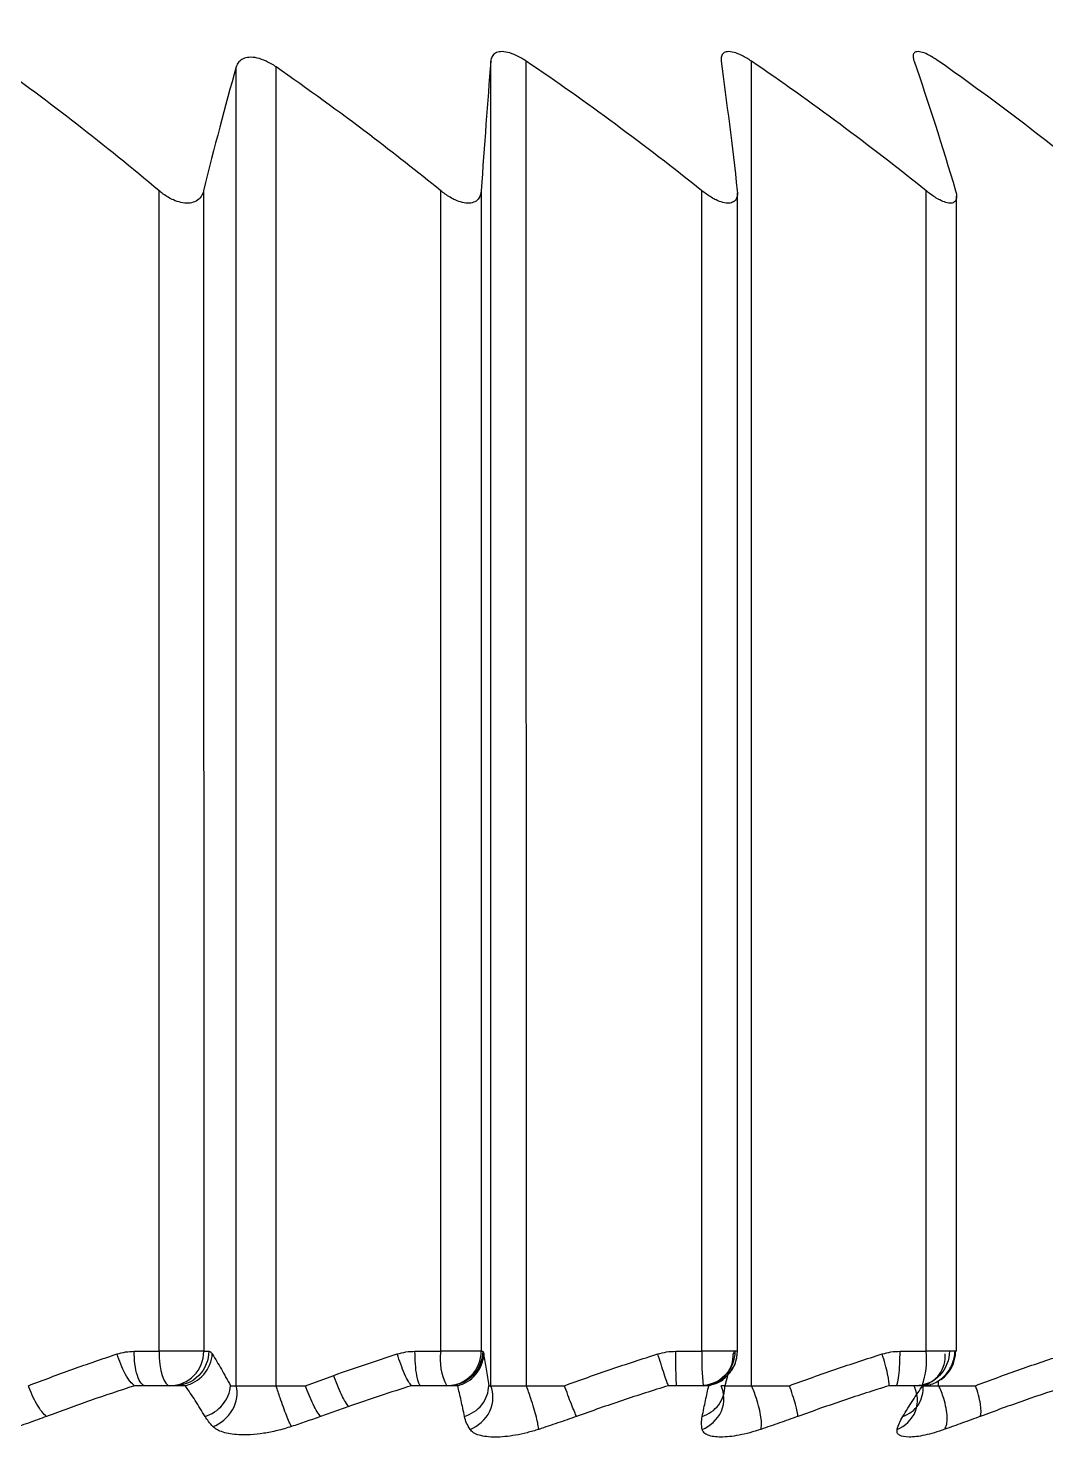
# Model space of a CAD drawing. Header units: inches. Extents: x 24920 to 61775, y 10942 to 38819.
# Drawn here: x 58784.241 to 58787.194, y 31336.369 to 31340.5 of the extents above; entities that cross this region are included whole.
import ezdxf

# ---------------------------------------------------------------- set-up
doc = ezdxf.new("R2010")
doc.units = ezdxf.units.IN
doc.header["$MEASUREMENT"] = 0
doc.layers.add('FF-FIXT', color=2, linetype='Continuous')

# ---------------------------------------------------------------- blocks, each defined once
blk = doc.blocks.new('sgg')
at = {"layer": 'FF-FIXT', "color": 8, "ltscale": 3}
for p, q in [((58784.844, 31161.0597), (58784.8439, 31164.8885)), ((58784.9598, 31161.0598), (58784.9597, 31164.8885)), ((58785.5833, 31161.0598), (58785.5832, 31164.9052)), ((58785.6864, 31161.0598), (58785.6863, 31164.9052)), ((58786.3404, 31161.0598), (58786.3403, 31164.9052)), ((58784.6198, 31161.1597), (58784.6197, 31164.529)), ((58784.7493, 31164.529), (58784.7494, 31161.1598)), ((58785.4378, 31161.1598), (58785.4378, 31164.529)), ((58785.5554, 31164.529), (58785.5555, 31161.1598)), ((58786.1963, 31161.1598), (58786.1962, 31164.529)), ((58786.2995, 31161.1598), (58786.2994, 31164.5228)), ((58786.8472, 31161.1598), (58786.8471, 31164.529)), ((58786.9358, 31161.1598), (58786.9357, 31164.5129)), ((58784.5476, 31161.1597), (58784.6198, 31161.1597)), ((58784.7494, 31161.1598), (58784.6198, 31161.1597)), ((58784.7494, 31161.1598), (58784.7642, 31161.1598)), ((58785.363, 31161.1598), (58785.4378, 31161.1598)), ((58785.5555, 31161.1598), (58785.4378, 31161.1598)), ((58785.5555, 31161.1598), (58785.5596, 31161.1598)), ((58786.1203, 31161.1598), (58786.1963, 31161.1598)), ((58786.2995, 31161.1598), (58786.1963, 31161.1598)), ((58786.7716, 31161.1598), (58786.8472, 31161.1598)), ((58786.9316, 31161.1598), (58786.8472, 31161.1598)), ((58786.9358, 31161.1598), (58786.9316, 31161.1598)), ((58785.5611, 31161.1377), (58785.5559, 31161.1272)), ((58785.0447, 31161.0598), (58785.127, 31161.0898)), ((58786.2751, 31161.1068), (58786.2624, 31161.0598)), ((58786.8837, 31161.0598), (58786.8837, 31161.0748)), ((58784.5791, 31161.0597), (58784.5485, 31161.0597)), ((58784.6661, 31161.0597), (58784.5791, 31161.0597)), ((58784.6513, 31161.0597), (58784.5791, 31161.0597)), ((58784.6661, 31161.0597), (58784.6513, 31161.0597)), ((58784.6963, 31161.0597), (58784.6661, 31161.0597)), ((58784.7023, 31161.0668), (58784.673, 31161.0597)), ((58784.8272, 31161.0597), (58784.844, 31161.0597)), ((58784.9598, 31161.0598), (58785.0447, 31161.0598)), ((58785.3807, 31161.0598), (58785.3529, 31161.0598)), ((58785.4598, 31161.0598), (58785.3807, 31161.0598)), ((58785.4556, 31161.0598), (58785.3807, 31161.0598)), ((58785.4598, 31161.0598), (58785.4556, 31161.0598)), ((58785.4871, 31161.0598), (58785.4598, 31161.0598)), ((58785.5773, 31161.0598), (58785.5833, 31161.0598)), ((58785.6864, 31161.0598), (58785.797, 31161.0598)), ((58786.1235, 31161.0598), (58786.0991, 31161.0598)), ((58786.1995, 31161.0598), (58786.1235, 31161.0598)), ((58786.2163, 31161.0598), (58786.1925, 31161.0598)), ((58786.2624, 31161.0598), (58786.2522, 31161.0598)), ((58786.3404, 31161.0598), (58786.4503, 31161.0598)), ((58786.7602, 31161.0598), (58786.7398, 31161.0598)), ((58786.8358, 31161.0598), (58786.7602, 31161.0598)), ((58786.8376, 31161.0598), (58786.8178, 31161.0598)), ((58786.8837, 31161.0598), (58786.9906, 31161.0598)), ((58785.1705, 31160.9996), (58785.089, 31160.9706))]:
    blk.add_line(p, q, dxfattribs=at)
at = {"layer": 'FF-FIXT', "color": 8, "ltscale": 3, "flags": 128}
blk.add_lwpolyline([(58784.6198, 31161.1597), (58784.6204, 31161.1402), (58784.6222, 31161.1215), (58784.6251, 31161.1042), (58784.629, 31161.089), (58784.6338, 31161.0766), (58784.6392, 31161.0674), (58784.6451, 31161.0617), (58784.6513, 31161.0597)], dxfattribs=at)
at = {"layer": 'FF-FIXT', "color": 8, "ltscale": 3}
for centre, radius, start, end in [((58781.1834, 31158.0597), 9.5, 43.78171, 90.00122), ((58784.6503, 31161.1588), 0.0991, 270.5659, 0.5442), ((58785.5919, 31161.1356), 0.1559, 171.0655, 209.0805), ((58785.4555, 31161.1597), 0.0999, 270.0434, 0.0445), ((58786.9827, 31161.1349), 0.7867, 178.1862, 185.4776), ((58786.1993, 31161.1596), 0.0998, 270.1213, 0.1249), ((58786.6199, 31161.1351), 0.2286, 340.7615, 6.1924), ((58786.8321, 31161.1594), 0.1008, 305.7661, 0.2459), ((58789.1834, 31158.2959), 3, 114.2356, 224.4165)]:
    blk.add_arc(centre, radius, start, end, dxfattribs=at)
for points, knots in [([(58784.9597, 31164.8885), (58784.9506, 31164.8949), (58784.9406, 31164.9008), (58784.9304, 31164.9054), (58784.9221, 31164.9092), (58784.9134, 31164.9123), (58784.905, 31164.9142), (58784.8966, 31164.9161), (58784.8882, 31164.9169), (58784.8809, 31164.9163), (58784.8744, 31164.9159), (58784.8686, 31164.9144), (58784.8637, 31164.9121), (58784.8587, 31164.9098), (58784.8546, 31164.9066), (58784.8514, 31164.9029), (58784.8478, 31164.8987), (58784.8454, 31164.8938), (58784.8439, 31164.8885)], [0, 0, 0, 0, 0.0000338569, 0.0000338569, 0.0000338569, 0.0000614833, 0.0000614833, 0.0000614833, 0.0000893569, 0.0000893569, 0.0000893569, 0.0001137913, 0.0001137913, 0.0001137913, 0.0001388793, 0.0001388793, 0.0001388793, 0.0001667421, 0.0001667421, 0.0001667421, 0.0001667421]), ([(58785.6863, 31164.9052), (58785.677, 31164.9115), (58785.6671, 31164.9173), (58785.6572, 31164.9219), (58785.6491, 31164.9257), (58785.6407, 31164.9287), (58785.6329, 31164.9306), (58785.6251, 31164.9325), (58785.6175, 31164.9332), (58785.6111, 31164.9327), (58785.6055, 31164.9322), (58785.6005, 31164.9307), (58785.5966, 31164.9285), (58785.5925, 31164.9261), (58785.5894, 31164.9229), (58785.5873, 31164.9191), (58785.5849, 31164.9151), (58785.5837, 31164.9103), (58785.5832, 31164.9052)], [0, 0, 0, 0, 0.0000337382, 0.0000337382, 0.0000337382, 0.0000613606, 0.0000613606, 0.0000613606, 0.0000892256, 0.0000892256, 0.0000892256, 0.0001137012, 0.0001137012, 0.0001137012, 0.0001388699, 0.0001388699, 0.0001388699, 0.0001659953, 0.0001659953, 0.0001659953, 0.0001659953]), ([(58786.3403, 31164.9052), (58786.3311, 31164.9116), (58786.3214, 31164.9173), (58786.312, 31164.9219), (58786.3043, 31164.9257), (58786.2965, 31164.9288), (58786.2895, 31164.9306), (58786.2824, 31164.9325), (58786.2758, 31164.9333), (58786.2704, 31164.9327), (58786.2656, 31164.9322), (58786.2617, 31164.9307), (58786.2588, 31164.9285), (58786.2558, 31164.9261), (58786.2538, 31164.9229), (58786.2528, 31164.9192), (58786.2516, 31164.9151), (58786.2515, 31164.9104), (58786.2522, 31164.9052)], [0, 0, 0, 0, 0.0000337382, 0.0000337382, 0.0000337382, 0.0000613606, 0.0000613606, 0.0000613606, 0.0000892256, 0.0000892256, 0.0000892256, 0.0001137012, 0.0001137012, 0.0001137012, 0.0001388699, 0.0001388699, 0.0001388699, 0.0001659953, 0.0001659953, 0.0001659953, 0.0001659953]), ([(58786.8836, 31164.9053), (58786.8747, 31164.9116), (58786.8655, 31164.9174), (58786.8567, 31164.922), (58786.8496, 31164.9257), (58786.8426, 31164.9288), (58786.8365, 31164.9306), (58786.8303, 31164.9325), (58786.8247, 31164.9333), (58786.8205, 31164.9327), (58786.8168, 31164.9322), (58786.814, 31164.9308), (58786.8122, 31164.9285), (58786.8103, 31164.9261), (58786.8094, 31164.9229), (58786.8095, 31164.9192), (58786.8095, 31164.9151), (58786.8105, 31164.9104), (58786.8123, 31164.9053)], [0, 0, 0, 0, 0.0000337382, 0.0000337382, 0.0000337382, 0.0000613606, 0.0000613606, 0.0000613606, 0.0000892256, 0.0000892256, 0.0000892256, 0.0001137012, 0.0001137012, 0.0001137012, 0.0001388699, 0.0001388699, 0.0001388699, 0.0001659953, 0.0001659953, 0.0001659953, 0.0001659953]), ([(58785.4378, 31164.529), (58785.3699, 31164.5841), (58785.3011, 31164.638), (58785.2315, 31164.6909), (58785.1423, 31164.7586), (58785.0516, 31164.8245), (58784.9597, 31164.8885)], [0, 0, 0, 0, 0.000264815, 0.000264815, 0.000264815, 0.0006044779, 0.0006044779, 0.0006044779, 0.0006044779]), ([(58784.7493, 31164.529), (58784.7474, 31164.5211), (58784.7439, 31164.5138), (58784.7385, 31164.5077), (58784.7345, 31164.5033), (58784.7293, 31164.4995), (58784.7231, 31164.4969), (58784.7178, 31164.4947), (58784.7115, 31164.4933), (58784.7048, 31164.4929), (58784.6981, 31164.4926), (58784.6907, 31164.4933), (58784.6833, 31164.495), (58784.6761, 31164.4966), (58784.6688, 31164.4991), (58784.6617, 31164.5022), (58784.6514, 31164.5068), (58784.6413, 31164.5127), (58784.6322, 31164.5193), (58784.6279, 31164.5224), (58784.6237, 31164.5256), (58784.6197, 31164.529)], [0, 0, 0, 0, 0.000037755, 0.000037755, 0.000037755, 0.0000657467, 0.0000657467, 0.0000657467, 0.0000895473, 0.0000895473, 0.0000895473, 0.0001134069, 0.0001134069, 0.0001134069, 0.0001365653, 0.0001365653, 0.0001365653, 0.0001706438, 0.0001706438, 0.0001706438, 0.000186607, 0.000186607, 0.000186607, 0.000186607]), ([(58785.5554, 31164.529), (58785.5548, 31164.5211), (58785.5528, 31164.5138), (58785.5488, 31164.5078), (58785.5459, 31164.5033), (58785.5418, 31164.4995), (58785.5365, 31164.4969), (58785.532, 31164.4947), (58785.5266, 31164.4933), (58785.5205, 31164.493), (58785.5145, 31164.4926), (58785.5076, 31164.4934), (58785.5007, 31164.495), (58785.4939, 31164.4966), (58785.4869, 31164.4991), (58785.48, 31164.5023), (58785.4699, 31164.5068), (58785.4599, 31164.5128), (58785.4506, 31164.5193), (58785.4462, 31164.5224), (58785.4419, 31164.5256), (58785.4378, 31164.529)], [0, 0, 0, 0, 0.000037755, 0.000037755, 0.000037755, 0.0000657467, 0.0000657467, 0.0000657467, 0.0000895473, 0.0000895473, 0.0000895473, 0.0001134069, 0.0001134069, 0.0001134069, 0.0001365653, 0.0001365653, 0.0001365653, 0.0001706438, 0.0001706438, 0.0001706438, 0.000186607, 0.000186607, 0.000186607, 0.000186607]), ([(58786.299, 31164.529), (58786.2999, 31164.5211), (58786.2994, 31164.5138), (58786.297, 31164.5078), (58786.2952, 31164.5033), (58786.2922, 31164.4995), (58786.2881, 31164.4969), (58786.2846, 31164.4947), (58786.28, 31164.4933), (58786.2748, 31164.493), (58786.2696, 31164.4926), (58786.2635, 31164.4934), (58786.2571, 31164.495), (58786.2509, 31164.4966), (58786.2443, 31164.4992), (58786.2378, 31164.5023), (58786.2282, 31164.5068), (58786.2184, 31164.5128), (58786.2091, 31164.5193), (58786.2047, 31164.5224), (58786.2004, 31164.5256), (58786.1962, 31164.529)], [0, 0, 0, 0, 0.000037755, 0.000037755, 0.000037755, 0.0000657467, 0.0000657467, 0.0000657467, 0.0000895473, 0.0000895473, 0.0000895473, 0.0001134069, 0.0001134069, 0.0001134069, 0.0001365653, 0.0001365653, 0.0001365653, 0.0001706438, 0.0001706438, 0.0001706438, 0.000186607, 0.000186607, 0.000186607, 0.000186607]), ([(58786.9329, 31164.529), (58786.9352, 31164.5212), (58786.9363, 31164.5138), (58786.9354, 31164.5078), (58786.9348, 31164.5033), (58786.9331, 31164.4995), (58786.9302, 31164.4969), (58786.9277, 31164.4947), (58786.9242, 31164.4933), (58786.9199, 31164.493), (58786.9156, 31164.4927), (58786.9104, 31164.4934), (58786.9047, 31164.495), (58786.8992, 31164.4967), (58786.8932, 31164.4992), (58786.8871, 31164.5023), (58786.8782, 31164.5068), (58786.8689, 31164.5128), (58786.8598, 31164.5193), (58786.8556, 31164.5224), (58786.8513, 31164.5257), (58786.8471, 31164.529)], [0, 0, 0, 0, 0.000037755, 0.000037755, 0.000037755, 0.0000657467, 0.0000657467, 0.0000657467, 0.0000895473, 0.0000895473, 0.0000895473, 0.0001134069, 0.0001134069, 0.0001134069, 0.0001365653, 0.0001365653, 0.0001365653, 0.0001706438, 0.0001706438, 0.0001706438, 0.000186607, 0.000186607, 0.000186607, 0.000186607]), ([(58784.4979, 31161.1519), (58784.506, 31161.1541), (58784.5223, 31161.1587), (58784.5392, 31161.1594), (58784.5476, 31161.1597)], [0, 0, 0, 0, 0.498577, 1, 1, 1, 1]), ([(58784.579, 31161.0597), (58784.5716, 31161.0597), (58784.5629, 31161.0695), (58784.5507, 31161.1086), (58784.5476, 31161.1362), (58784.5476, 31161.1597)], [0, 0, 0, 0, 0.5, 0.5, 1, 1, 1, 1]), ([(58784.7642, 31161.1598), (58784.7642, 31161.1362), (58784.7546, 31161.1086), (58784.7163, 31161.0695), (58784.6892, 31161.0597), (58784.6661, 31161.0597)], [0, 0, 0, 0, 0.5, 0.5, 1, 1, 1, 1]), ([(58784.7642, 31161.1598), (58784.7659, 31161.1594), (58784.7694, 31161.1587), (58784.7727, 31161.1541), (58784.7744, 31161.1519)], [0, 0, 0, 0, 0.501141, 1, 1, 1, 1]), ([(58785.3115, 31161.1519), (58785.3199, 31161.1542), (58785.3368, 31161.1587), (58785.3542, 31161.1594), (58785.363, 31161.1598)], [0, 0, 0, 0, 0.4985765, 1, 1, 1, 1]), ([(58785.3807, 31161.0598), (58785.3765, 31161.0598), (58785.3716, 31161.0695), (58785.3647, 31161.1086), (58785.363, 31161.1362), (58785.363, 31161.1598)], [0, 0, 0, 0, 0.5, 0.5, 1, 1, 1, 1]), ([(58785.5596, 31161.1598), (58785.5596, 31161.1362), (58785.5499, 31161.1086), (58785.5109, 31161.0695), (58785.4833, 31161.0598), (58785.4598, 31161.0598)], [0, 0, 0, 0, 0.5, 0.5, 1, 1, 1, 1]), ([(58785.544, 31161.101), (58785.5475, 31161.1068), (58785.5544, 31161.1182), (58785.5602, 31161.1367), (58785.561, 31161.1491), (58785.5614, 31161.1549)], [0, 0, 0, 0, 0.352028, 0.696606, 1, 1, 1, 1]), ([(58785.5596, 31161.1598), (58785.5601, 31161.1594), (58785.5611, 31161.1587), (58785.562, 31161.1542), (58785.5625, 31161.1519)], [0, 0, 0, 0, 0.501141, 1, 1, 1, 1]), ([(58786.068, 31161.1519), (58786.0765, 31161.1542), (58786.0936, 31161.1587), (58786.1114, 31161.1594), (58786.1203, 31161.1598)], [0, 0, 0, 0, 0.498577, 1, 1, 1, 1]), ([(58786.1235, 31161.0598), (58786.1227, 31161.0598), (58786.1218, 31161.0695), (58786.1206, 31161.1086), (58786.1203, 31161.1362), (58786.1203, 31161.1598)], [0, 0, 0, 0, 0.5, 0.5, 1, 1, 1, 1]), ([(58786.2921, 31161.1598), (58786.2921, 31161.1362), (58786.2824, 31161.1086), (58786.2435, 31161.0695), (58786.216, 31161.0598), (58786.1925, 31161.0598)], [0, 0, 0, 0, 0.5, 0.5, 1, 1, 1, 1]), ([(58786.2603, 31161.0806), (58786.2685, 31161.0882), (58786.2826, 31161.1013), (58786.2964, 31161.1291), (58786.2984, 31161.1485), (58786.2995, 31161.1598)], [0, 0, 0, 0, 0.364853, 0.629129, 1, 1, 1, 1]), ([(58786.2921, 31161.1598), (58786.2913, 31161.1594), (58786.2896, 31161.1587), (58786.2881, 31161.1542), (58786.2873, 31161.1519)], [0, 0, 0, 0, 0.501141, 1, 1, 1, 1]), ([(58786.7196, 31161.1519), (58786.7281, 31161.1542), (58786.7452, 31161.1587), (58786.7628, 31161.1594), (58786.7716, 31161.1598)], [0, 0, 0, 0, 0.498577, 1, 1, 1, 1]), ([(58786.7602, 31161.0598), (58786.7629, 31161.0598), (58786.766, 31161.0696), (58786.7705, 31161.1086), (58786.7716, 31161.1362), (58786.7716, 31161.1598)], [0, 0, 0, 0, 0.5, 0.5, 1, 1, 1, 1]), ([(58786.915, 31161.1598), (58786.915, 31161.1362), (58786.9055, 31161.1086), (58786.8675, 31161.0696), (58786.8407, 31161.0598), (58786.8178, 31161.0598)], [0, 0, 0, 0, 0.5, 0.5, 1, 1, 1, 1]), ([(58786.8348, 31161.0598), (58786.841, 31161.0601), (58786.8533, 31161.0608), (58786.8711, 31161.0668), (58786.8876, 31161.0763), (58786.9022, 31161.0891), (58786.9142, 31161.1046), (58786.9233, 31161.1221), (58786.9295, 31161.1408), (58786.9309, 31161.1535), (58786.9316, 31161.1598)], [0, 0, 0, 0, 0.127045, 0.25387, 0.380304, 0.506187, 0.631312, 0.755421, 0.878389, 1, 1, 1, 1]), ([(58784.2405, 31161.0597), (58784.2833, 31161.076), (58784.3686, 31161.1083), (58784.4549, 31161.1374), (58784.4979, 31161.1519)], [0, 0, 0, 0, 0.501585, 1, 1, 1, 1]), ([(58784.5485, 31161.0597), (58784.5409, 31161.0648), (58784.531, 31161.0767), (58784.5122, 31161.111), (58784.5037, 31161.1325), (58784.4979, 31161.1519)], [0, 0, 0, 0, 0.5, 0.5, 1, 1, 1, 1]), ([(58784.6963, 31161.0597), (58784.7149, 31161.0646), (58784.7349, 31161.0758), (58784.7644, 31161.1096), (58784.7731, 31161.1317), (58784.7744, 31161.1519)], [0, 0, 0, 0, 0.5, 0.5, 1, 1, 1, 1]), ([(58784.7744, 31161.1519), (58784.7832, 31161.1374), (58784.8009, 31161.1083), (58784.8184, 31161.076), (58784.8272, 31161.0597)], [0, 0, 0, 0, 0.498412, 1, 1, 1, 1]), ([(58785.127, 31161.0898), (58785.1577, 31161.1005), (58785.2189, 31161.122), (58785.2807, 31161.1419), (58785.3115, 31161.1519)], [0, 0, 0, 0, 0.501107, 1, 1, 1, 1]), ([(58785.353, 31161.0598), (58785.3479, 31161.0648), (58785.3407, 31161.0768), (58785.3253, 31161.111), (58785.3174, 31161.1326), (58785.3115, 31161.1519)], [0, 0, 0, 0, 0.5, 0.5, 1, 1, 1, 1]), ([(58785.4871, 31161.0598), (58785.5059, 31161.0646), (58785.5257, 31161.0758), (58785.5542, 31161.1097), (58785.5621, 31161.1317), (58785.5625, 31161.1519)], [0, 0, 0, 0, 0.5, 0.5, 1, 1, 1, 1]), ([(58785.5625, 31161.1519), (58785.5649, 31161.1374), (58785.5699, 31161.1083), (58785.5748, 31161.076), (58785.5773, 31161.0598)], [0, 0, 0, 0, 0.498413, 1, 1, 1, 1]), ([(58785.797, 31161.0598), (58785.842, 31161.076), (58785.9318, 31161.1083), (58786.0227, 31161.1374), (58786.068, 31161.1519)], [0, 0, 0, 0, 0.501585, 1, 1, 1, 1]), ([(58786.0991, 31161.0598), (58786.0969, 31161.0648), (58786.0925, 31161.0768), (58786.081, 31161.111), (58786.074, 31161.1326), (58786.068, 31161.1519)], [0, 0, 0, 0, 0.5, 0.5, 1, 1, 1, 1]), ([(58786.2163, 31161.0598), (58786.2348, 31161.0646), (58786.2541, 31161.0758), (58786.281, 31161.1097), (58786.2879, 31161.1317), (58786.2873, 31161.1519)], [0, 0, 0, 0, 0.5, 0.5, 1, 1, 1, 1]), ([(58786.4503, 31161.0598), (58786.4951, 31161.076), (58786.5843, 31161.1083), (58786.6746, 31161.1374), (58786.7196, 31161.1519)], [0, 0, 0, 0, 0.501587, 1, 1, 1, 1]), ([(58786.7398, 31161.0598), (58786.7405, 31161.0648), (58786.7391, 31161.0768), (58786.7316, 31161.111), (58786.7256, 31161.1326), (58786.7196, 31161.1519)], [0, 0, 0, 0, 0.5, 0.5, 1, 1, 1, 1]), ([(58786.8376, 31161.0598), (58786.8554, 31161.0646), (58786.8737, 31161.0759), (58786.8984, 31161.1097), (58786.9041, 31161.1317), (58786.9026, 31161.1519)], [0, 0, 0, 0, 0.5, 0.5, 1, 1, 1, 1]), ([(58786.9906, 31161.0598), (58787.0341, 31161.076), (58787.1209, 31161.1084), (58787.2088, 31161.1374), (58787.2525, 31161.1519)], [0, 0, 0, 0, 0.501585, 1, 1, 1, 1]), ([(58785.1705, 31160.9996), (58785.1653, 31161.0052), (58785.1578, 31161.0172), (58785.1417, 31161.0504), (58785.1334, 31161.0711), (58785.127, 31161.0898)], [0, 0, 0, 0, 0.5, 0.5, 1, 1, 1, 1]), ([(58785.5354, 31161.0936), (58785.5305, 31161.0886), (58785.5207, 31161.0788), (58785.503, 31161.0686), (58785.4846, 31161.0618), (58785.472, 31161.0604), (58785.4658, 31161.0597)], [0, 0, 0, 0, 0.263, 0.520445, 0.767363, 1, 1, 1, 1]), ([(58786.1994, 31161.0609), (58786.209, 31161.0614), (58786.2304, 31161.0625), (58786.252, 31161.0716), (58786.2602, 31161.0804), (58786.2603, 31161.0806)], [0, 0, 0, 0, 0.445697, 0.990458, 1, 1, 1, 1]), ([(58784.2932, 31160.9706), (58784.2849, 31160.9767), (58784.2745, 31160.9895), (58784.2552, 31161.0228), (58784.2466, 31161.0424), (58784.2405, 31161.0597)], [0, 0, 0, 0, 0.5, 0.5, 1, 1, 1, 1]), ([(58784.5485, 31161.0597), (58784.5057, 31161.0457), (58784.4201, 31161.0175), (58784.3355, 31160.9862), (58784.2932, 31160.9706)], [0, 0, 0, 0, 0.5, 1, 1, 1, 1]), ([(58784.7534, 31160.9706), (58784.744, 31160.9862), (58784.725, 31161.0175), (58784.7058, 31161.0457), (58784.6963, 31161.0597)], [0, 0, 0, 0, 0.5, 1, 1, 1, 1]), ([(58784.7534, 31160.9706), (58784.7719, 31160.9763), (58784.7908, 31160.9881), (58784.8181, 31161.0209), (58784.8259, 31161.0413), (58784.8272, 31161.0597)], [0, 0, 0, 0, 0.5, 0.5, 1, 1, 1, 1]), ([(58784.7763, 31160.941), (58784.7976, 31160.9489), (58784.8199, 31160.9663), (58784.8461, 31161.0123), (58784.849, 31161.0391), (58784.844, 31161.0597)], [0, 0, 0, 0, 0.5, 0.5, 1, 1, 1, 1]), ([(58784.844, 31161.0597), (58784.846, 31161.0597), (58784.8498, 31161.0598), (58784.855, 31161.0598), (58784.8605, 31161.0597), (58784.8678, 31161.0597), (58784.8762, 31161.0598), (58784.8846, 31161.0598), (58784.8944, 31161.0597), (58784.9048, 31161.0598), (58784.9152, 31161.0598), (58784.9265, 31161.0598), (58784.9377, 31161.0598), (58784.9451, 31161.0597), (58784.9525, 31161.0597), (58784.9598, 31161.0597)], [0, 0, 0, 0, 0.0000317514, 0.0000317514, 0.0000317514, 0.0000653651, 0.0000653651, 0.0000653651, 0.0000989937, 0.0000989937, 0.0000989937, 0.0001326223, 0.0001326223, 0.0001326223, 0.0001546832, 0.0001546832, 0.0001546832, 0.0001546832]), ([(58785.0041, 31160.941), (58785.0022, 31160.945), (58784.9983, 31160.953), (58784.9901, 31160.9731), (58784.9809, 31160.9972), (58784.9725, 31161.0211), (58784.9654, 31161.0423), (58784.9617, 31161.054), (58784.9598, 31161.0598)], [0, 0, 0, 0, 0.187343, 0.374881, 0.562185, 0.749644, 0.874993, 1, 1, 1, 1]), ([(58785.089, 31160.9706), (58785.0834, 31160.9766), (58785.0755, 31160.9893), (58785.0592, 31161.0224), (58785.051, 31161.0422), (58785.0447, 31161.0598)], [0, 0, 0, 0, 0.5, 0.5, 1, 1, 1, 1]), ([(58785.353, 31161.0598), (58785.3225, 31161.0501), (58785.2615, 31161.0309), (58785.2009, 31161.0101), (58785.1705, 31160.9996)], [0, 0, 0, 0, 0.498753, 1, 1, 1, 1]), ([(58785.5069, 31160.9706), (58785.5036, 31160.9863), (58785.497, 31161.0176), (58785.4904, 31161.0458), (58785.4871, 31161.0598)], [0, 0, 0, 0, 0.501894, 1, 1, 1, 1]), ([(58785.5069, 31160.9706), (58785.5254, 31160.9763), (58785.5441, 31160.9882), (58785.5701, 31161.0209), (58785.5769, 31161.0413), (58785.5773, 31161.0598)], [0, 0, 0, 0, 0.5, 0.5, 1, 1, 1, 1]), ([(58785.5228, 31160.933), (58785.5451, 31160.9416), (58785.5683, 31160.9607), (58785.5921, 31161.0106), (58785.5916, 31161.039), (58785.5833, 31161.0598)], [0, 0, 0, 0, 0.5, 0.5, 1, 1, 1, 1]), ([(58785.5833, 31161.0598), (58785.5839, 31161.0597), (58785.5859, 31161.0598), (58785.5892, 31161.0598), (58785.593, 31161.0598), (58785.5987, 31161.0598), (58785.6058, 31161.0598), (58785.6129, 31161.0598), (58785.6215, 31161.0598), (58785.6311, 31161.0598), (58785.6407, 31161.0598), (58785.6514, 31161.0598), (58785.6623, 31161.0598), (58785.6702, 31161.0598), (58785.6783, 31161.0597), (58785.6864, 31161.0598)], [0, 0, 0, 0, 0.0000293073, 0.0000293073, 0.0000293073, 0.0000629551, 0.0000629551, 0.0000629551, 0.0000966479, 0.0000966479, 0.0000966479, 0.0001303408, 0.0001303408, 0.0001303408, 0.0001544286, 0.0001544286, 0.0001544286, 0.0001544286]), ([(58785.7223, 31160.933), (58785.7218, 31160.9374), (58785.7208, 31160.9461), (58785.7158, 31160.9681), (58785.7086, 31160.9942), (58785.7006, 31161.0197), (58785.693, 31161.0419), (58785.6886, 31161.0538), (58785.6864, 31161.0598)], [0, 0, 0, 0, 0.187319, 0.374876, 0.562147, 0.749607, 0.875012, 1, 1, 1, 1]), ([(58785.8319, 31160.9706), (58785.829, 31160.9767), (58785.8237, 31160.9896), (58785.8107, 31161.0228), (58785.8033, 31161.0425), (58785.797, 31161.0598)], [0, 0, 0, 0, 0.5, 0.5, 1, 1, 1, 1]), ([(58786.0991, 31161.0598), (58786.0545, 31161.0458), (58785.9649, 31161.0176), (58785.8763, 31160.9863), (58785.8319, 31160.9706)], [0, 0, 0, 0, 0.498105, 1, 1, 1, 1]), ([(58786.1969, 31160.933), (58786.2191, 31160.9416), (58786.2418, 31160.9607), (58786.2635, 31161.0106), (58786.2617, 31161.039), (58786.2522, 31161.0598)], [0, 0, 0, 0, 0.5, 0.5, 1, 1, 1, 1]), ([(58786.197, 31160.9706), (58786.2002, 31160.9863), (58786.2066, 31161.0176), (58786.2131, 31161.0458), (58786.2163, 31161.0598)], [0, 0, 0, 0, 0.501894, 1, 1, 1, 1]), ([(58786.197, 31160.9706), (58786.2151, 31160.9763), (58786.2331, 31160.9882), (58786.2573, 31161.0209), (58786.263, 31161.0413), (58786.2624, 31161.0598)], [0, 0, 0, 0, 0.5, 0.5, 1, 1, 1, 1]), ([(58786.2624, 31161.0598), (58786.2635, 31161.0598), (58786.2683, 31161.0598), (58786.2871, 31161.0598), (58786.3133, 31161.0598), (58786.3324, 31161.0598), (58786.3404, 31161.0598)], [0, 0, 0, 0, 0.0981169, 0.4296993, 0.7612628, 1, 1, 1, 1]), ([(58786.3674, 31160.933), (58786.3683, 31160.9374), (58786.37, 31160.9462), (58786.3681, 31160.9681), (58786.3629, 31160.9942), (58786.3556, 31161.0197), (58786.3479, 31161.042), (58786.3429, 31161.0538), (58786.3404, 31161.0598)], [0, 0, 0, 0, 0.187319, 0.374876, 0.562147, 0.749607, 0.875012, 1, 1, 1, 1]), ([(58786.4749, 31160.9706), (58786.475, 31160.9767), (58786.4724, 31160.9896), (58786.4631, 31161.0228), (58786.4566, 31161.0425), (58786.4503, 31161.0598)], [0, 0, 0, 0, 0.5, 0.5, 1, 1, 1, 1]), ([(58786.7398, 31161.0598), (58786.6956, 31161.0458), (58786.6068, 31161.0176), (58786.519, 31160.9863), (58786.4749, 31160.9706)], [0, 0, 0, 0, 0.498106, 1, 1, 1, 1]), ([(58786.7633, 31160.933), (58786.7851, 31160.9417), (58786.8067, 31160.9607), (58786.826, 31161.0106), (58786.8228, 31161.039), (58786.8124, 31161.0598)], [0, 0, 0, 0, 0.5, 0.5, 1, 1, 1, 1]), ([(58786.7795, 31160.9706), (58786.7892, 31160.9863), (58786.8084, 31161.0176), (58786.8279, 31161.0458), (58786.8376, 31161.0598)], [0, 0, 0, 0, 0.501894, 1, 1, 1, 1]), ([(58786.7795, 31160.9706), (58786.7969, 31160.9763), (58786.8138, 31160.9882), (58786.8356, 31161.0209), (58786.8401, 31161.0413), (58786.8385, 31161.0598)], [0, 0, 0, 0, 0.5, 0.5, 1, 1, 1, 1]), ([(58786.8385, 31161.0598), (58786.8457, 31161.0598), (58786.8589, 31161.0598), (58786.876, 31161.0598), (58786.8837, 31161.0598)], [0, 0, 0, 0, 0.54618, 1, 1, 1, 1]), ([(58786.9014, 31160.9331), (58786.9036, 31160.9374), (58786.9079, 31160.9462), (58786.9091, 31160.9681), (58786.9061, 31160.9942), (58786.8997, 31161.0197), (58786.8919, 31161.042), (58786.8865, 31161.0539), (58786.8837, 31161.0598)], [0, 0, 0, 0, 0.187319, 0.374876, 0.562147, 0.749607, 0.875012, 1, 1, 1, 1]), ([(58787.0045, 31160.9706), (58787.0074, 31160.9767), (58787.0077, 31160.9896), (58787.0023, 31161.0228), (58786.9968, 31161.0425), (58786.9906, 31161.0598)], [0, 0, 0, 0, 0.5, 0.5, 1, 1, 1, 1]), ([(58787.2613, 31161.0598), (58787.2184, 31161.0458), (58787.1323, 31161.0176), (58787.0472, 31160.9863), (58787.0045, 31160.9706)], [0, 0, 0, 0, 0.498105, 1, 1, 1, 1]), ([(58784.2932, 31160.9706), (58784.2757, 31160.9641), (58784.2406, 31160.9511), (58784.2044, 31160.939), (58784.1863, 31160.933)], [0, 0, 0, 0, 0.4999966, 1, 1, 1, 1]), ([(58784.7763, 31160.941), (58784.7719, 31160.9458), (58784.7632, 31160.9554), (58784.7567, 31160.9655), (58784.7534, 31160.9706)], [0, 0, 0, 0, 0.500002, 1, 1, 1, 1]), ([(58785.089, 31160.9706), (58785.075, 31160.9655), (58785.0469, 31160.9554), (58785.0184, 31160.9458), (58785.0041, 31160.941)], [0, 0, 0, 0, 0.499998, 1, 1, 1, 1]), ([(58785.5228, 31160.933), (58785.5192, 31160.9391), (58785.512, 31160.9511), (58785.5086, 31160.9641), (58785.5069, 31160.9706)], [0, 0, 0, 0, 0.502424, 1, 1, 1, 1]), ([(58785.8319, 31160.9706), (58785.8137, 31160.9641), (58785.7772, 31160.9512), (58785.7406, 31160.9391), (58785.7223, 31160.933)], [0, 0, 0, 0, 0.4975763, 1, 1, 1, 1]), ([(58786.1969, 31160.933), (58786.1959, 31160.9391), (58786.1941, 31160.9512), (58786.196, 31160.9642), (58786.197, 31160.9706)], [0, 0, 0, 0, 0.502424, 1, 1, 1, 1]), ([(58786.4749, 31160.9706), (58786.457, 31160.9642), (58786.4209, 31160.9512), (58786.3853, 31160.9391), (58786.3674, 31160.933)], [0, 0, 0, 0, 0.49757, 1, 1, 1, 1]), ([(58786.7633, 31160.933), (58786.7651, 31160.9391), (58786.7687, 31160.9512), (58786.7759, 31160.9642), (58786.7795, 31160.9706)], [0, 0, 0, 0, 0.502424, 1, 1, 1, 1]), ([(58787.0045, 31160.9706), (58786.9871, 31160.9642), (58786.9523, 31160.9512), (58786.9184, 31160.9391), (58786.9014, 31160.9331)], [0, 0, 0, 0, 0.497576, 1, 1, 1, 1]), ([(58785.0041, 31160.941), (58784.9906, 31160.9369), (58784.9636, 31160.9287), (58784.9233, 31160.921), (58784.8778, 31160.9161), (58784.8305, 31160.9174), (58784.7988, 31160.926), (58784.7829, 31160.9349), (58784.7785, 31160.939), (58784.7763, 31160.941)], [0, 0, 0, 0, 0.141409, 0.282863, 0.424332, 0.645533, 0.866619, 0.933271, 1, 1, 1, 1]), ([(58785.7223, 31160.933), (58785.711, 31160.9296), (58785.6881, 31160.9226), (58785.644, 31160.9133), (58785.5936, 31160.9085), (58785.5544, 31160.9133), (58785.532, 31160.9226), (58785.5258, 31160.9296), (58785.5228, 31160.933)], [0, 0, 0, 0, 0.1236133, 0.2503386, 0.4999997, 0.7496607, 0.8763616, 1, 1, 1, 1]), ([(58786.3674, 31160.933), (58786.3566, 31160.9296), (58786.3345, 31160.9226), (58786.2937, 31160.9134), (58786.2489, 31160.9085), (58786.217, 31160.9134), (58786.2011, 31160.9226), (58786.1982, 31160.9296), (58786.1969, 31160.933)], [0, 0, 0, 0, 0.123613, 0.250339, 0.5, 0.749661, 0.876362, 1, 1, 1, 1]), ([(58786.9014, 31160.9331), (58786.8912, 31160.9296), (58786.8705, 31160.9227), (58786.8337, 31160.9134), (58786.7955, 31160.9085), (58786.7716, 31160.9134), (58786.7624, 31160.9226), (58786.763, 31160.9296), (58786.7633, 31160.933)], [0, 0, 0, 0, 0.123613, 0.250339, 0.5, 0.749661, 0.876362, 1, 1, 1, 1])]:
    blk.add_open_spline(points, degree=3, knots=knots, dxfattribs=at)
for points in [[(58784.6197, 31164.529), (58784.4629, 31164.6609), (58784.3014, 31164.7863), (58784.1354, 31164.9052)], [(58784.8439, 31164.8885), (58784.8115, 31164.7746), (58784.78, 31164.6547), (58784.7493, 31164.529)], [(58785.5832, 31164.9052), (58785.5737, 31164.7863), (58785.5644, 31164.6609), (58785.5554, 31164.529)], [(58786.1962, 31164.529), (58786.0311, 31164.6609), (58785.8611, 31164.7863), (58785.6863, 31164.9052)], [(58786.2522, 31164.9052), (58786.2682, 31164.7863), (58786.2838, 31164.6609), (58786.299, 31164.529)], [(58786.8471, 31164.529), (58786.683, 31164.6609), (58786.514, 31164.7863), (58786.3403, 31164.9052)], [(58786.8123, 31164.9053), (58786.8536, 31164.7864), (58786.8938, 31164.6609), (58786.9329, 31164.529)], [(58787.3765, 31164.529), (58787.2169, 31164.6609), (58787.0526, 31164.7864), (58786.8836, 31164.9053)]]:
    blk.add_open_spline(points, degree=3, dxfattribs=at)

msp = doc.modelspace()

# ---------------------------------------------------------------- block references
msp.add_blockref('sgg', (0, 175.5))

doc.saveas('drawing.dxf')
